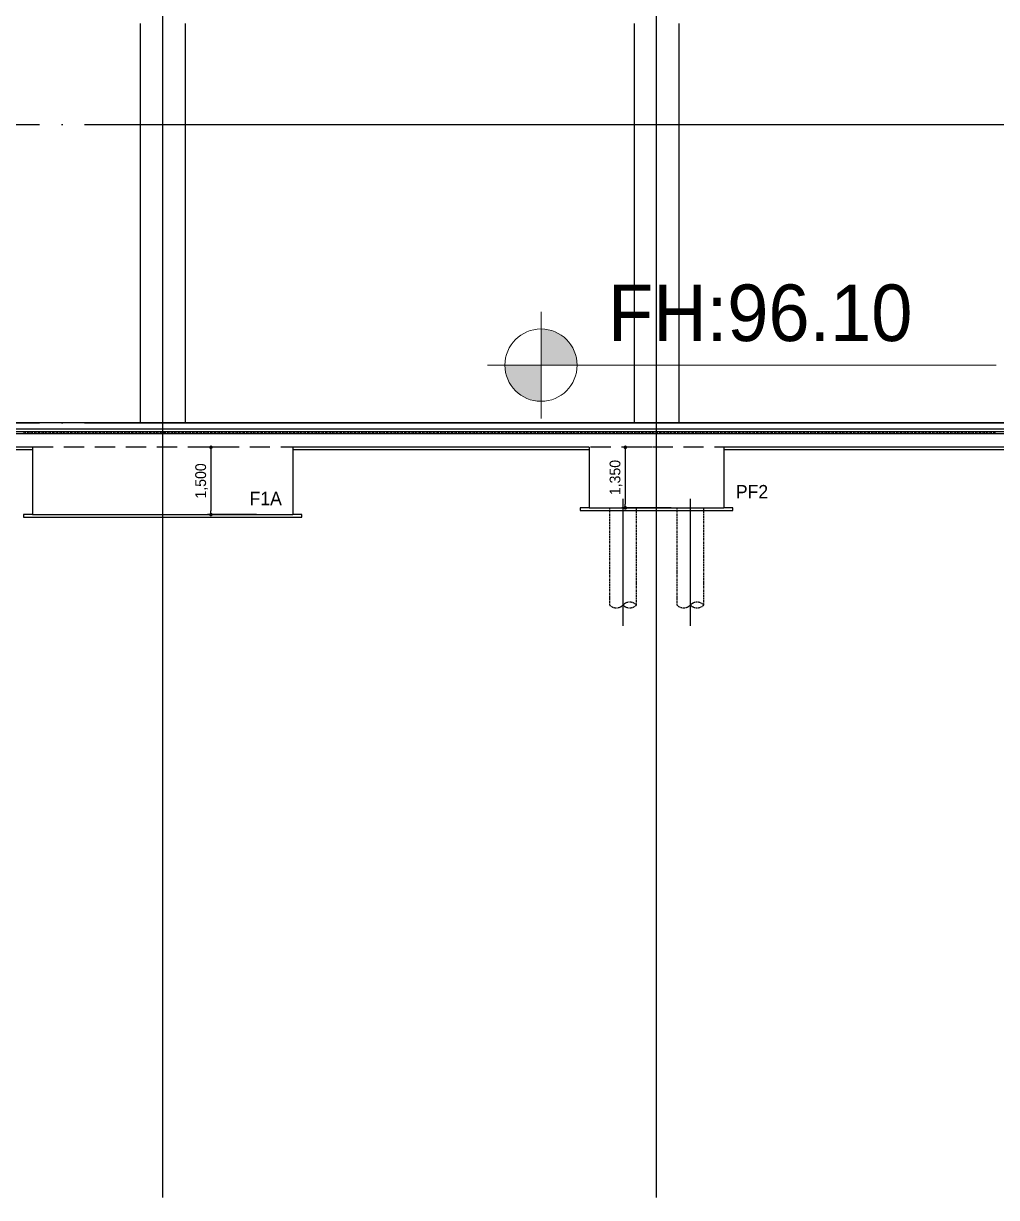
# Model space of a CAD drawing. Header units: millimetres. Extents: x 4754612 to 5801174, y 2368242 to 2777223.
# Drawn here: x 4924615 to 4946289, y 2403989 to 2430143 of the extents above; entities that cross this region are included whole.
import ezdxf
from ezdxf.enums import TextEntityAlignment as Align

# ---------------------------------------------------------------- set-up
doc = ezdxf.new("R2010")
doc.units = ezdxf.units.MM
doc.header["$LTSCALE"] = 1000
for name, pattern in [('ACAD_ISO12W100', [21, 12, -3, 0, -3, 0, -3]), ('CEN', [6.2, 6, -0.1, 0, -0.1]), ('HID', [0.345, 0.225, -0.12])]:
    doc.linetypes.add(name, pattern=pattern)
doc.layers.get('DEFPOINTS').update_dxf_attribs({"color": 151})
for name, color, linetype in [('A-ELE-8', 8, 'Continuous'), ('A-ETC-3', 8, 'Continuous'), ('A-HAT-251', 251, 'Continuous'), ('A-TEX-SYM', 3, 'Continuous'), ('A-중심선', 10, 'CEN'), ('CON', 2, 'Continuous'), ('ELE-06', 6, 'Continuous'), ('ELE-2', 4, 'Continuous'), ('ELE06', 6, 'Continuous'), ('KZ_횡단_암선2', 8, 'ACAD_ISO12W100')]:
    doc.layers.add(name, color=color, linetype=linetype)
doc.layers.add('■', color=144, linetype='Continuous', plot=False)
doc.layers.add('박스', color=6, linetype='Continuous', lineweight=15)
doc.styles.add('AUDIT_D_190715091641-0', font='')
doc.styles.add('돋움', font='')
doc.styles.get('AUDIT_D_190715091641-0').set_extended_font_data('Dotum')
doc.styles.get('돋움').set_extended_font_data('Dotum')
doc.dimstyles.new('scale600', dxfattribs={"dimscale": 600, "dimtxt": 2, "dimasz": 1, "dimexe": 1, "dimexo": 2.5, "dimgap": 0.8, "dimtad": 1, "dimdec": 0, "dimzin": 0, "dimdsep": 46, "dimlunit": 6, "dimtxsty": 'AUDIT_D_190715091641-0', "dimblk": 'DOT', "dimcen": 0, "dimdle": 1, "dimclrd": 256, "dimclre": 256, "dimclrt": 3, "dimadec": 0, "dimazin": 0, "dimtfac": 1, "dimtdec": 0, "dimtix": 1, "dimtmove": 2, "dimatfit": 3, "dimldrblk": 'DOT', "dimfxl": 0, "dimtolj": 1, "dimtzin": 0, "dimarcsym": 0})

# ---------------------------------------------------------------- blocks, each defined once
blk = doc.blocks.new('*U32')
at = {"layer": 'A-HAT-251'}
for points in [[(-5205, 0), (-5233, 0), (-5245, 45), (-5273, 45), (-5285, 0)], [(-5125, 0), (-5153, 0), (-5165, 45), (-5193, 45), (-5205, 0)], [(-5045, 0), (-5073, 0), (-5085, 45), (-5113, 45), (-5125, 0)], [(-4965, 0), (-4993, 0), (-5005, 45), (-5033, 45), (-5045, 0)], [(-4885, 0), (-4913, 0), (-4925, 45), (-4953, 45), (-4965, 0)], [(-4805, 0), (-4833, 0), (-4845, 45), (-4873, 45), (-4885, 0)], [(-4725, 0), (-4753, 0), (-4765, 45), (-4793, 45), (-4805, 0)], [(-4645, 0), (-4673, 0), (-4685, 45), (-4713, 45), (-4725, 0)], [(-4565, 0), (-4593, 0), (-4605, 45), (-4633, 45), (-4645, 0)], [(-4485, 0), (-4513, 0), (-4525, 45), (-4553, 45), (-4565, 0)], [(-4405, 0), (-4433, 0), (-4445, 45), (-4473, 45), (-4485, 0)], [(-4325, 0), (-4353, 0), (-4365, 45), (-4393, 45), (-4405, 0)], [(-4245, 0), (-4273, 0), (-4285, 45), (-4313, 45), (-4325, 0)], [(-4165, 0), (-4193, 0), (-4205, 45), (-4233, 45), (-4245, 0)], [(-4085, 0), (-4113, 0), (-4125, 45), (-4153, 45), (-4165, 0)], [(-4005, 0), (-4033, 0), (-4045, 45), (-4073, 45), (-4085, 0)], [(-3925, 0), (-3953, 0), (-3965, 45), (-3993, 45), (-4005, 0)], [(-3845, 0), (-3873, 0), (-3885, 45), (-3913, 45), (-3925, 0)], [(-3765, 0), (-3793, 0), (-3805, 45), (-3833, 45), (-3845, 0)], [(-3685, 0), (-3713, 0), (-3725, 45), (-3753, 45), (-3765, 0)], [(-3605, 0), (-3633, 0), (-3645, 45), (-3673, 45), (-3685, 0)], [(-3525, 0), (-3553, 0), (-3565, 45), (-3593, 45), (-3605, 0)], [(-3445, 0), (-3473, 0), (-3485, 45), (-3513, 45), (-3525, 0)], [(-3365, 0), (-3393, 0), (-3405, 45), (-3433, 45), (-3445, 0)], [(-3285, 0), (-3313, 0), (-3325, 45), (-3353, 45), (-3365, 0)], [(-3205, 0), (-3233, 0), (-3245, 45), (-3273, 45), (-3285, 0)], [(-3125, 0), (-3153, 0), (-3165, 45), (-3193, 45), (-3205, 0)], [(-3045, 0), (-3073, 0), (-3085, 45), (-3113, 45), (-3125, 0)], [(-2965, 0), (-2993, 0), (-3005, 45), (-3033, 45), (-3045, 0)], [(-2885, 0), (-2913, 0), (-2925, 45), (-2953, 45), (-2965, 0)], [(-2805, 0), (-2833, 0), (-2845, 45), (-2873, 45), (-2885, 0)], [(-2725, 0), (-2753, 0), (-2765, 45), (-2793, 45), (-2805, 0)], [(-2645, 0), (-2673, 0), (-2685, 45), (-2713, 45), (-2725, 0)], [(-2565, 0), (-2593, 0), (-2605, 45), (-2633, 45), (-2645, 0)], [(-2485, 0), (-2513, 0), (-2525, 45), (-2553, 45), (-2565, 0)], [(-2405, 0), (-2433, 0), (-2445, 45), (-2473, 45), (-2485, 0)], [(-2325, 0), (-2353, 0), (-2365, 45), (-2393, 45), (-2405, 0)], [(-2245, 0), (-2273, 0), (-2285, 45), (-2313, 45), (-2325, 0)], [(-2165, 0), (-2193, 0), (-2205, 45), (-2233, 45), (-2245, 0)], [(-2085, 0), (-2113, 0), (-2125, 45), (-2153, 45), (-2165, 0)], [(-2005, 0), (-2033, 0), (-2045, 45), (-2073, 45), (-2085, 0)], [(-1925, 0), (-1953, 0), (-1965, 45), (-1993, 45), (-2005, 0)], [(-1845, 0), (-1873, 0), (-1885, 45), (-1913, 45), (-1925, 0)], [(-1765, 0), (-1793, 0), (-1805, 45), (-1833, 45), (-1845, 0)], [(-1685, 0), (-1713, 0), (-1725, 45), (-1753, 45), (-1765, 0)], [(-1605, 0), (-1633, 0), (-1645, 45), (-1673, 45), (-1685, 0)], [(-1525, 0), (-1553, 0), (-1565, 45), (-1593, 45), (-1605, 0)], [(-1445, 0), (-1473, 0), (-1485, 45), (-1513, 45), (-1525, 0)], [(-1365, 0), (-1393, 0), (-1405, 45), (-1433, 45), (-1445, 0)], [(-1285, 0), (-1313, 0), (-1325, 45), (-1353, 45), (-1365, 0)], [(-1205, 0), (-1233, 0), (-1245, 45), (-1273, 45), (-1285, 0)], [(-1125, 0), (-1153, 0), (-1165, 45), (-1193, 45), (-1205, 0)], [(-1045, 0), (-1073, 0), (-1085, 45), (-1113, 45), (-1125, 0)], [(-965, 0), (-993, 0), (-1005, 45), (-1033, 45), (-1045, 0)], [(-885, 0), (-913, 0), (-925, 45), (-953, 45), (-965, 0)], [(-805, 0), (-833, 0), (-845, 45), (-873, 45), (-885, 0)], [(-725, 0), (-753, 0), (-765, 45), (-793, 45), (-805, 0)], [(-645, 0), (-673, 0), (-685, 45), (-713, 45), (-725, 0)], [(-565, 0), (-593, 0), (-605, 45), (-633, 45), (-645, 0)], [(-485, 0), (-513, 0), (-525, 45), (-553, 45), (-565, 0)], [(-405, 0), (-433, 0), (-445, 45), (-473, 45), (-485, 0)], [(-325, 0), (-353, 0), (-365, 45), (-393, 45), (-405, 0)], [(-245, 0), (-273, 0), (-285, 45), (-313, 45), (-325, 0)], [(-165, 0), (-193, 0), (-205, 45), (-233, 45), (-245, 0)], [(-85, 0), (-113, 0), (-125, 45), (-153, 45), (-165, 0)], [(-5, 0), (-33, 0), (-45, 45), (-73, 45), (-85, 0)], [(75, 0), (47, 0), (35, 45), (7, 45), (-5, 0)], [(155, 0), (127, 0), (115, 45), (87, 45), (75, 0)], [(235, 0), (207, 0), (195, 45), (167, 45), (155, 0)], [(315, 0), (287, 0), (275, 45), (247, 45), (235, 0)], [(395, 0), (367, 0), (355, 45), (327, 45), (315, 0)], [(475, 0), (447, 0), (435, 45), (407, 45), (395, 0)], [(555, 0), (527, 0), (515, 45), (487, 45), (475, 0)], [(635, 0), (607, 0), (595, 45), (567, 45), (555, 0)], [(715, 0), (687, 0), (675, 45), (647, 45), (635, 0)], [(795, 0), (767, 0), (755, 45), (727, 45), (715, 0)], [(875, 0), (847, 0), (835, 45), (807, 45), (795, 0)], [(955, 0), (927, 0), (915, 45), (887, 45), (875, 0)], [(1035, 0), (1007, 0), (995, 45), (967, 45), (955, 0)], [(1115, 0), (1087, 0), (1075, 45), (1047, 45), (1035, 0)], [(1195, 0), (1167, 0), (1155, 45), (1127, 45), (1115, 0)], [(1275, 0), (1247, 0), (1235, 45), (1207, 45), (1195, 0)], [(1355, 0), (1327, 0), (1315, 45), (1287, 45), (1275, 0)], [(1435, 0), (1407, 0), (1395, 45), (1367, 45), (1355, 0)], [(1515, 0), (1487, 0), (1475, 45), (1447, 45), (1435, 0)], [(1595, 0), (1567, 0), (1555, 45), (1527, 45), (1515, 0)], [(1675, 0), (1647, 0), (1635, 45), (1607, 45), (1595, 0)], [(1755, 0), (1727, 0), (1715, 45), (1687, 45), (1675, 0)], [(1835, 0), (1807, 0), (1795, 45), (1767, 45), (1755, 0)], [(1915, 0), (1887, 0), (1875, 45), (1847, 45), (1835, 0)], [(1995, 0), (1967, 0), (1955, 45), (1927, 45), (1915, 0)], [(2075, 0), (2047, 0), (2035, 45), (2007, 45), (1995, 0)], [(2155, 0), (2127, 0), (2115, 45), (2087, 45), (2075, 0)], [(2235, 0), (2207, 0), (2195, 45), (2167, 45), (2155, 0)], [(2315, 0), (2287, 0), (2275, 45), (2247, 45), (2235, 0)], [(2395, 0), (2367, 0), (2355, 45), (2327, 45), (2315, 0)], [(2475, 0), (2447, 0), (2435, 45), (2407, 45), (2395, 0)], [(2555, 0), (2527, 0), (2515, 45), (2487, 45), (2475, 0)], [(2635, 0), (2607, 0), (2595, 45), (2567, 45), (2555, 0)], [(2715, 0), (2687, 0), (2675, 45), (2647, 45), (2635, 0)], [(2795, 0), (2767, 0), (2755, 45), (2727, 45), (2715, 0)], [(2875, 0), (2847, 0), (2835, 45), (2807, 45), (2795, 0)], [(2955, 0), (2927, 0), (2915, 45), (2887, 45), (2875, 0)], [(3035, 0), (3007, 0), (2995, 45), (2967, 45), (2955, 0)], [(3115, 0), (3087, 0), (3075, 45), (3047, 45), (3035, 0)], [(3195, 0), (3167, 0), (3155, 45), (3127, 45), (3115, 0)], [(3275, 0), (3247, 0), (3235, 45), (3207, 45), (3195, 0)], [(3355, 0), (3327, 0), (3315, 45), (3287, 45), (3275, 0)], [(3435, 0), (3407, 0), (3395, 45), (3367, 45), (3355, 0)], [(3515, 0), (3487, 0), (3475, 45), (3447, 45), (3435, 0)], [(3595, 0), (3567, 0), (3555, 45), (3527, 45), (3515, 0)], [(3675, 0), (3647, 0), (3635, 45), (3607, 45), (3595, 0)], [(3755, 0), (3727, 0), (3715, 45), (3687, 45), (3675, 0)], [(3835, 0), (3807, 0), (3795, 45), (3767, 45), (3755, 0)], [(3915, 0), (3887, 0), (3875, 45), (3847, 45), (3835, 0)], [(3995, 0), (3967, 0), (3955, 45), (3927, 45), (3915, 0)], [(4075, 0), (4047, 0), (4035, 45), (4007, 45), (3995, 0)], [(4155, 0), (4127, 0), (4115, 45), (4087, 45), (4075, 0)], [(4235, 0), (4207, 0), (4195, 45), (4167, 45), (4155, 0)], [(4315, 0), (4287, 0), (4275, 45), (4247, 45), (4235, 0)], [(4395, 0), (4367, 0), (4355, 45), (4327, 45), (4315, 0)], [(4475, 0), (4447, 0), (4435, 45), (4407, 45), (4395, 0)], [(4555, 0), (4527, 0), (4515, 45), (4487, 45), (4475, 0)], [(4635, 0), (4607, 0), (4595, 45), (4567, 45), (4555, 0)], [(4715, 0), (4687, 0), (4675, 45), (4647, 45), (4635, 0)], [(4795, 0), (4767, 0), (4755, 45), (4727, 45), (4715, 0)], [(4875, 0), (4847, 0), (4835, 45), (4807, 45), (4795, 0)], [(4955, 0), (4927, 0), (4915, 45), (4887, 45), (4875, 0)], [(5035, 0), (5007, 0), (4995, 45), (4967, 45), (4955, 0)], [(5115, 0), (5087, 0), (5075, 45), (5047, 45), (5035, 0)], [(5195, 0), (5167, 0), (5155, 45), (5127, 45), (5115, 0)], [(5275, 0), (5247, 0), (5235, 45), (5207, 45), (5195, 0)], [(5355, 0), (5327, 0), (5315, 45), (5287, 45), (5275, 0)], [(5435, 0), (5407, 0), (5395, 45), (5367, 45), (5355, 0)], [(5515, 0), (5487, 0), (5475, 45), (5447, 45), (5435, 0)], [(5595, 0), (5567, 0), (5555, 45), (5527, 45), (5515, 0)], [(5675, 0), (5647, 0), (5635, 45), (5607, 45), (5595, 0)], [(5755, 0), (5727, 0), (5715, 45), (5687, 45), (5675, 0)], [(5835, 0), (5807, 0), (5795, 45), (5767, 45), (5755, 0)], [(5915, 0), (5887, 0), (5875, 45), (5847, 45), (5835, 0)], [(5995, 0), (5967, 0), (5955, 45), (5927, 45), (5915, 0)], [(6075, 0), (6047, 0), (6035, 45), (6007, 45), (5995, 0)], [(6155, 0), (6127, 0), (6115, 45), (6087, 45), (6075, 0)], [(6235, 0), (6207, 0), (6195, 45), (6167, 45), (6155, 0)], [(6315, 0), (6287, 0), (6275, 45), (6247, 45), (6235, 0)], [(6395, 0), (6367, 0), (6355, 45), (6327, 45), (6315, 0)], [(6475, 0), (6447, 0), (6435, 45), (6407, 45), (6395, 0)], [(6555, 0), (6527, 0), (6515, 45), (6487, 45), (6475, 0)], [(6635, 0), (6607, 0), (6595, 45), (6567, 45), (6555, 0)], [(6715, 0), (6687, 0), (6675, 45), (6647, 45), (6635, 0)], [(6795, 0), (6767, 0), (6755, 45), (6727, 45), (6715, 0)], [(6875, 0), (6847, 0), (6835, 45), (6807, 45), (6795, 0)], [(6955, 0), (6927, 0), (6915, 45), (6887, 45), (6875, 0)], [(7035, 0), (7007, 0), (6995, 45), (6967, 45), (6955, 0)], [(7115, 0), (7087, 0), (7075, 45), (7047, 45), (7035, 0)], [(7195, 0), (7167, 0), (7155, 45), (7127, 45), (7115, 0)], [(7275, 0), (7247, 0), (7235, 45), (7207, 45), (7195, 0)], [(7355, 0), (7327, 0), (7315, 45), (7287, 45), (7275, 0)], [(7435, 0), (7407, 0), (7395, 45), (7367, 45), (7355, 0)], [(7515, 0), (7487, 0), (7475, 45), (7447, 45), (7435, 0)], [(7595, 0), (7567, 0), (7555, 45), (7527, 45), (7515, 0)], [(7675, 0), (7647, 0), (7635, 45), (7607, 45), (7595, 0)], [(7755, 0), (7727, 0), (7715, 45), (7687, 45), (7675, 0)], [(7835, 0), (7807, 0), (7795, 45), (7767, 45), (7755, 0)], [(7915, 0), (7887, 0), (7875, 45), (7847, 45), (7835, 0)], [(7995, 0), (7967, 0), (7955, 45), (7927, 45), (7915, 0)], [(8075, 0), (8047, 0), (8035, 45), (8007, 45), (7995, 0)], [(8155, 0), (8127, 0), (8115, 45), (8087, 45), (8075, 0)], [(8235, 0), (8207, 0), (8195, 45), (8167, 45), (8155, 0)], [(8315, 0), (8287, 0), (8275, 45), (8247, 45), (8235, 0)], [(8395, 0), (8367, 0), (8355, 45), (8327, 45), (8315, 0)], [(8475, 0), (8447, 0), (8435, 45), (8407, 45), (8395, 0)], [(8555, 0), (8527, 0), (8515, 45), (8487, 45), (8475, 0)], [(8635, 0), (8607, 0), (8595, 45), (8567, 45), (8555, 0)], [(8715, 0), (8687, 0), (8675, 45), (8647, 45), (8635, 0)], [(8795, 0), (8767, 0), (8755, 45), (8727, 45), (8715, 0)], [(8875, 0), (8847, 0), (8835, 45), (8807, 45), (8795, 0)], [(8955, 0), (8927, 0), (8915, 45), (8887, 45), (8875, 0)], [(9035, 0), (9007, 0), (8995, 45), (8967, 45), (8955, 0)], [(9115, 0), (9087, 0), (9075, 45), (9047, 45), (9035, 0)], [(9195, 0), (9167, 0), (9155, 45), (9127, 45), (9115, 0)], [(9275, 0), (9247, 0), (9235, 45), (9207, 45), (9195, 0)], [(9355, 0), (9327, 0), (9315, 45), (9287, 45), (9275, 0)], [(9435, 0), (9407, 0), (9395, 45), (9367, 45), (9355, 0)], [(9515, 0), (9487, 0), (9475, 45), (9447, 45), (9435, 0)], [(9595, 0), (9567, 0), (9555, 45), (9527, 45), (9515, 0)], [(9675, 0), (9647, 0), (9635, 45), (9607, 45), (9595, 0)], [(9755, 0), (9727, 0), (9715, 45), (9687, 45), (9675, 0)], [(9835, 0), (9807, 0), (9795, 45), (9767, 45), (9755, 0)], [(9915, 0), (9887, 0), (9875, 45), (9847, 45), (9835, 0)], [(9995, 0), (9967, 0), (9955, 45), (9927, 45), (9915, 0)], [(10075, 0), (10047, 0), (10035, 45), (10007, 45), (9995, 0)], [(10155, 0), (10127, 0), (10115, 45), (10087, 45), (10075, 0)], [(10235, 0), (10207, 0), (10195, 45), (10167, 45), (10155, 0)], [(10315, 0), (10287, 0), (10275, 45), (10247, 45), (10235, 0)], [(10395, 0), (10367, 0), (10355, 45), (10327, 45), (10315, 0)], [(10475, 0), (10447, 0), (10435, 45), (10407, 45), (10395, 0)], [(10555, 0), (10527, 0), (10515, 45), (10487, 45), (10475, 0)], [(10635, 0), (10607, 0), (10595, 45), (10567, 45), (10555, 0)], [(10715, 0), (10687, 0), (10675, 45), (10647, 45), (10635, 0)], [(10795, 0), (10767, 0), (10755, 45), (10727, 45), (10715, 0)], [(10875, 0), (10847, 0), (10835, 45), (10807, 45), (10795, 0)], [(10955, 0), (10927, 0), (10915, 45), (10887, 45), (10875, 0)], [(11035, 0), (11007, 0), (10995, 45), (10967, 45), (10955, 0)], [(11115, 0), (11087, 0), (11075, 45), (11047, 45), (11035, 0)], [(11195, 0), (11167, 0), (11155, 45), (11127, 45), (11115, 0)], [(11275, 0), (11247, 0), (11235, 45), (11207, 45), (11195, 0)], [(11355, 0), (11327, 0), (11315, 45), (11287, 45), (11275, 0)], [(11435, 0), (11407, 0), (11395, 45), (11367, 45), (11355, 0)], [(11515, 0), (11487, 0), (11475, 45), (11447, 45), (11435, 0)], [(11595, 0), (11567, 0), (11555, 45), (11527, 45), (11515, 0)], [(11675, 0), (11647, 0), (11635, 45), (11607, 45), (11595, 0)], [(11755, 0), (11727, 0), (11715, 45), (11687, 45), (11675, 0)], [(11835, 0), (11807, 0), (11795, 45), (11767, 45), (11755, 0)], [(11915, 0), (11887, 0), (11875, 45), (11847, 45), (11835, 0)], [(11995, 0), (11967, 0), (11955, 45), (11927, 45), (11915, 0)], [(12075, 0), (12047, 0), (12035, 45), (12007, 45), (11995, 0)], [(12155, 0), (12127, 0), (12115, 45), (12087, 45), (12075, 0)], [(12235, 0), (12207, 0), (12195, 45), (12167, 45), (12155, 0)], [(12315, 0), (12287, 0), (12275, 45), (12247, 45), (12235, 0)], [(12395, 0), (12367, 0), (12355, 45), (12327, 45), (12315, 0)], [(12475, 0), (12447, 0), (12435, 45), (12407, 45), (12395, 0)], [(12555, 0), (12527, 0), (12515, 45), (12487, 45), (12475, 0)], [(12635, 0), (12607, 0), (12595, 45), (12567, 45), (12555, 0)], [(12715, 0), (12687, 0), (12675, 45), (12647, 45), (12635, 0)], [(12795, 0), (12767, 0), (12755, 45), (12727, 45), (12715, 0)], [(12875, 0), (12847, 0), (12835, 45), (12807, 45), (12795, 0)], [(12955, 0), (12927, 0), (12915, 45), (12887, 45), (12875, 0)], [(13035, 0), (13007, 0), (12995, 45), (12967, 45), (12955, 0)], [(13115, 0), (13087, 0), (13075, 45), (13047, 45), (13035, 0)], [(13195, 0), (13167, 0), (13155, 45), (13127, 45), (13115, 0)], [(13275, 0), (13247, 0), (13235, 45), (13207, 45), (13195, 0)], [(13355, 0), (13327, 0), (13315, 45), (13287, 45), (13275, 0)], [(13435, 0), (13407, 0), (13395, 45), (13367, 45), (13355, 0)], [(13515, 0), (13487, 0), (13475, 45), (13447, 45), (13435, 0)], [(13595, 0), (13567, 0), (13555, 45), (13527, 45), (13515, 0)], [(13675, 0), (13647, 0), (13635, 45), (13607, 45), (13595, 0)], [(13755, 0), (13727, 0), (13715, 45), (13687, 45), (13675, 0)], [(13835, 0), (13807, 0), (13795, 45), (13767, 45), (13755, 0)], [(13915, 0), (13887, 0), (13875, 45), (13847, 45), (13835, 0)], [(13995, 0), (13967, 0), (13955, 45), (13927, 45), (13915, 0)], [(14075, 0), (14047, 0), (14035, 45), (14007, 45), (13995, 0)], [(14155, 0), (14127, 0), (14115, 45), (14087, 45), (14075, 0)], [(14235, 0), (14207, 0), (14195, 45), (14167, 45), (14155, 0)], [(14315, 0), (14287, 0), (14275, 45), (14247, 45), (14235, 0)], [(14395, 0), (14367, 0), (14355, 45), (14327, 45), (14315, 0)], [(14475, 0), (14447, 0), (14435, 45), (14407, 45), (14395, 0)], [(14555, 0), (14527, 0), (14515, 45), (14487, 45), (14475, 0)], [(14635, 0), (14607, 0), (14595, 45), (14567, 45), (14555, 0)], [(14715, 0), (14687, 0), (14675, 45), (14647, 45), (14635, 0)], [(14795, 0), (14767, 0), (14755, 45), (14727, 45), (14715, 0)], [(14875, 0), (14847, 0), (14835, 45), (14807, 45), (14795, 0)], [(14955, 0), (14927, 0), (14915, 45), (14887, 45), (14875, 0)], [(15035, 0), (15007, 0), (14995, 45), (14967, 45), (14955, 0)], [(15115, 0), (15087, 0), (15075, 45), (15047, 45), (15035, 0)], [(15195, 0), (15167, 0), (15155, 45), (15127, 45), (15115, 0)], [(15275, 0), (15247, 0), (15235, 45), (15207, 45), (15195, 0)], [(15355, 0), (15327, 0), (15315, 45), (15287, 45), (15275, 0)], [(15435, 0), (15407, 0), (15395, 45), (15367, 45), (15355, 0)], [(15515, 0), (15487, 0), (15475, 45), (15447, 45), (15435, 0)], [(15595, 0), (15567, 0), (15555, 45), (15527, 45), (15515, 0)], [(15675, 0), (15647, 0), (15635, 45), (15607, 45), (15595, 0)], [(15755, 0), (15727, 0), (15715, 45), (15687, 45), (15675, 0)], [(15835, 0), (15807, 0), (15795, 45), (15767, 45), (15755, 0)], [(15915, 0), (15887, 0), (15875, 45), (15847, 45), (15835, 0)], [(15995, 0), (15967, 0), (15955, 45), (15927, 45), (15915, 0)], [(16075, 0), (16047, 0), (16035, 45), (16007, 45), (15995, 0)], [(16155, 0), (16127, 0), (16115, 45), (16087, 45), (16075, 0)], [(16235, 0), (16207, 0), (16195, 45), (16167, 45), (16155, 0)], [(16315, 0), (16287, 0), (16275, 45), (16247, 45), (16235, 0)], [(16395, 0), (16367, 0), (16355, 45), (16327, 45), (16315, 0)]]:
    blk.add_lwpolyline(points, dxfattribs=at)
blk = doc.blocks.new('_Dot')
at = {"color": 0, "linetype": 'ByBlock', "lineweight": -2}
blk.add_line((-0.5, 0), (-1, 0), dxfattribs=at)
at = {"color": 0, "linetype": 'ByBlock', "const_width": 0.5}
blk.add_lwpolyline([(-0.25, 0, 1), (0.25, 0, 1)], format="xyb", close=True, dxfattribs=at)
blk = doc.blocks.new('*D111')
at = {"layer": 'DEFPOINTS', "color": 0, "ltscale": 5, "transparency": 16777216}
for p in [(4929582, 2420703), (4928791, 2419203), (4930009, 2419203)]:
    blk.add_point(p, dxfattribs=at)
at = {"layer": '■', "lineweight": -2, "ltscale": 5, "transparency": 16777216}
for p, q in [((4929382, 2420703), (4928711, 2420703)), ((4928791, 2420623), (4928791, 2419283)), ((4929809, 2419203), (4928711, 2419203))]:
    blk.add_line(p, q, dxfattribs=at)
at = {"layer": '■', "lineweight": -2, "ltscale": 5, "transparency": 16777216, "xscale": 80, "yscale": 80, "zscale": 80}
for p, rotation in [((4928791, 2420703), 90), ((4928791, 2419203), 270)]:
    blk.add_blockref('_Dot', p, dxfattribs=dict(at, rotation=rotation))
at = {"layer": '■', "color": 3, "ltscale": 5, "transparency": 16777216, "insert": (4928584, 2419953), "char_height": 240, "attachment_point": 5, "rotation": 90, "style": 'AUDIT_D_190715091641-0'}
blk.add_mtext('\\A1;1,500', dxfattribs=at)
blk = doc.blocks.new('*D112')
at = {"layer": 'DEFPOINTS', "color": 0, "ltscale": 5, "transparency": 16777216}
for p in [(4938812, 2420703), (4938021, 2419353), (4939239, 2419353)]:
    blk.add_point(p, dxfattribs=at)
at = {"layer": '■', "lineweight": -2, "ltscale": 5, "transparency": 16777216}
for p, q in [((4938612, 2420703), (4937941, 2420703)), ((4938021, 2420623), (4938021, 2419433)), ((4939039, 2419353), (4937941, 2419353))]:
    blk.add_line(p, q, dxfattribs=at)
at = {"layer": '■', "lineweight": -2, "ltscale": 5, "transparency": 16777216, "xscale": 80, "yscale": 80, "zscale": 80}
for p, rotation in [((4938021, 2420703), 90), ((4938021, 2419353), 270)]:
    blk.add_blockref('_Dot', p, dxfattribs=dict(at, rotation=rotation))
at = {"layer": '■', "color": 3, "ltscale": 5, "transparency": 16777216, "insert": (4937813, 2420028), "char_height": 240, "attachment_point": 5, "rotation": 90, "style": 'AUDIT_D_190715091641-0'}
blk.add_mtext('\\A1;1,350', dxfattribs=at)
blk = doc.blocks.new('A$C2FA30BED')
at = {"layer": 'A-ETC-3', "linetype": 'HID', "ltscale": 0.1}
blk.add_lwpolyline([(0, 0), (0, -2165, 0.415484), (300, -2165, -0.414601), (600, -2165, -0.415899), (300, -2165)], format="xyb", dxfattribs=at)
blk.add_lwpolyline([(600, -2165), (600, 0)], dxfattribs=at)
at = {"layer": 'A-중심선', "ltscale": 5}
blk.add_line((300, -2626), (300, 200), dxfattribs=at)

msp = doc.modelspace()

# ---------------------------------------------------------------- hatches: boundary and pattern name
at = {"layer": '박스', "ltscale": 0.1}
h = msp.add_hatch(dxfattribs=at)
h.set_pattern_fill('ANSI31', color=256, scale=1.006801)
h.set_pattern_definition([(45, (4774338.44066, 2362153.17962), (-0.08898951466, 0.08898951466), [])])
h.paths.add_polyline_path([(4936142.832, 2423337.764), (4936142.832, 2422532.323), (4936948.273, 2422532.323, 0.414213562)])
h.paths.add_polyline_path([(4936142.832, 2422532.323), (4935337.391, 2422532.323, 0.414213562), (4936142.832, 2421726.882)])

# ---------------------------------------------------------------- linework, layer by layer
at = {"layer": 'A-ELE-8'}
for p, q in [((4927215.782, 2430143.44), (4927215.782, 2421243.44)), ((4928215.782, 2430143.44), (4928215.782, 2421243.44)), ((4938215.782, 2430143.44), (4938215.782, 2421243.44)), ((4939215.782, 2430143.44), (4939215.782, 2421243.44))]:
    msp.add_line(p, q, dxfattribs=at)
at = {"layer": 'A-중심선', "ltscale": 5}
for p, q in [((4927715.782, 2403989.231), (4927715.782, 2488921.61)), ((4938715.782, 2403989.231), (4938715.782, 2488921.61)), ((4863973.343, 2427893.44), (5174125.782, 2427893.44)), ((4863973.343, 2421243.44), (5174125.782, 2421243.44))]:
    msp.add_line(p, q, dxfattribs=at)
at = {"layer": 'CON'}
for p, q in [((5059815.785, 2421003.44), (4906315.782, 2421003.44)), ((4924816.624, 2420703.44), (4919563.072, 2420703.44)), ((4924816.624, 2420703.44), (4924816.624, 2419203.44)), ((4937216.821, 2420703.44), (4930616.624, 2420703.44)), ((4930616.624, 2420703.44), (4930616.624, 2419203.44)), ((4937216.821, 2420703.44), (4937216.821, 2419353.44)), ((4948216.821, 2420703.44), (4940216.426, 2420703.44)), ((4940216.426, 2420703.44), (4940216.426, 2419353.44)), ((4937216.821, 2419353.44), (4940216.426, 2419353.44)), ((4924816.624, 2419203.44), (4930616.624, 2419203.44))]:
    msp.add_line(p, q, dxfattribs=at)
at = {"layer": 'ELE-06'}
for p, q in [((4924816.624, 2420643.44), (4919563.072, 2420643.44)), ((4937216.821, 2420643.44), (4930616.624, 2420643.44)), ((4948216.821, 2420643.44), (4940216.426, 2420643.44)), ((4937016.821, 2419293.44), (4940416.426, 2419293.44)), ((4924616.624, 2419143.44), (4930816.624, 2419143.44))]:
    msp.add_line(p, q, dxfattribs=at)
for points in [[(4937216.821, 2419353.44), (4937016.821, 2419353.44), (4937016.821, 2419293.44)], [(4940416.426, 2419293.44), (4940416.426, 2419353.44), (4940216.426, 2419353.44)], [(4924816.624, 2419203.44), (4924616.624, 2419203.44), (4924616.624, 2419143.44)], [(4930816.624, 2419143.44), (4930816.624, 2419203.44), (4930616.624, 2419203.44)]]:
    msp.add_lwpolyline(points, dxfattribs=at)
at = {"layer": 'ELE-2'}
for p, q in [((5059815.785, 2421243.44), (4906315.782, 2421243.44)), ((5059815.785, 2421108.44), (4906315.782, 2421108.44)), ((5059815.785, 2421048.44), (4906315.782, 2421048.44))]:
    msp.add_line(p, q, dxfattribs=at)
at = {"layer": 'KZ_횡단_암선2', "linetype": 'HID', "ltscale": 2}
msp.add_line((5063965.782, 2420703.44), (4924816.624, 2420703.44), dxfattribs=at)
at = {"layer": '박스', "ltscale": 0.1}
for p, q in [((4936142.832, 2423720.709), (4936142.832, 2422532.323)), ((4934954.446, 2422532.323), (4946283.504, 2422532.323)), ((4936142.832, 2421343.937), (4936142.832, 2422532.323))]:
    msp.add_line(p, q, dxfattribs=at)
msp.add_circle((4936142.832, 2422532.323), 805.441, dxfattribs=at)

# ---------------------------------------------------------------- block references
at = {"layer": 'CON'}
for p in [(4937669.334, 2419353.44), (4939169.334, 2419353.44)]:
    msp.add_blockref('A$C2FA30BED', p, dxfattribs=at)
at = {"layer": 'ELE06', "color": 6, "xscale": 1.000013798092659, "yscale": 1.000013798092659, "zscale": 1.000013798092659}
msp.add_blockref('*U32', (4929899.325, 2421003.44), dxfattribs=at)

# ---------------------------------------------------------------- texts
at = {"layer": 'A-TEX-SYM', "style": '돋움'}
msp.add_text('FH:96.10', height=1260, dxfattribs=at).set_placement((4937636.235, 2423068.439))
at = {"layer": 'DEFPOINTS', "style": '돋움'}
for s, p in [('PF2', (4940842.419, 2419712.396)), ('F1A', (4930010.283, 2419562.396))]:
    msp.add_text(s, height=300, dxfattribs=at).set_placement(p, align=Align.MIDDLE_CENTER)

# ---------------------------------------------------------------- dimensions: what is measured, and where the dimension line sits
at = {"layer": '■', "ltscale": 5}
for base, p1, p2, picture, middle in [((4928790.954, 2419203.44), (4929582.079, 2420703.44), (4930009.172, 2419203.44), '*D111', (4928583.671, 2419953.44)), ((4938020.723, 2419353.44), (4938812.317, 2420703.44), (4939238.941, 2419353.44), '*D112', (4937813.439, 2420028.44))]:
    dim = msp.add_linear_dim(base=base, p1=p1, p2=p2, angle=270, dimstyle='scale600', override={"dimscale": 80, "dimtxt": 3}, dxfattribs=at)
    dim.commit()
    dim.dimension.update_dxf_attribs({"geometry": picture, "text_midpoint": middle})

doc.saveas('drawing.dxf')
